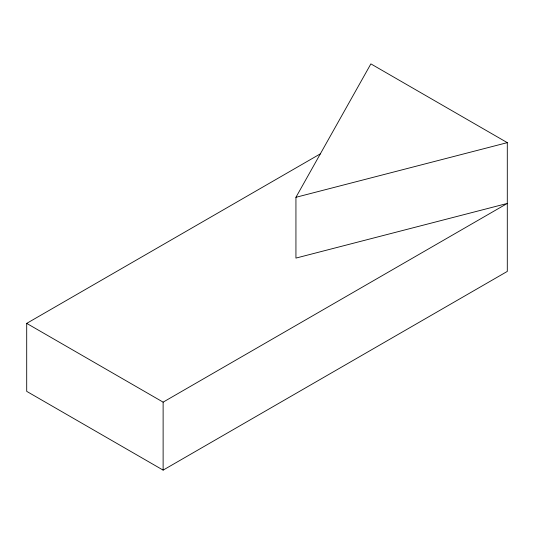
<?xml version="1.0" encoding="UTF-8"?>
<svg xmlns="http://www.w3.org/2000/svg" width="534" height="534" viewBox="0 0 534 534"><rect width="100%" height="100%" fill="white"/><g stroke="black" fill="none" stroke-linecap="round" stroke-linejoin="round"><path stroke-width="0.8" d="M26.7 323.377L163.124 402.142L507.3 203.434L295.936 258.089L295.936 197.3L370.876 63.88L507.3 142.645L507.3 271.412L163.124 470.12L26.7 391.355L26.7 323.377L320.367 153.832M295.936 197.3L507.3 142.645M163.124 402.142L163.124 470.12"/></g></svg>
